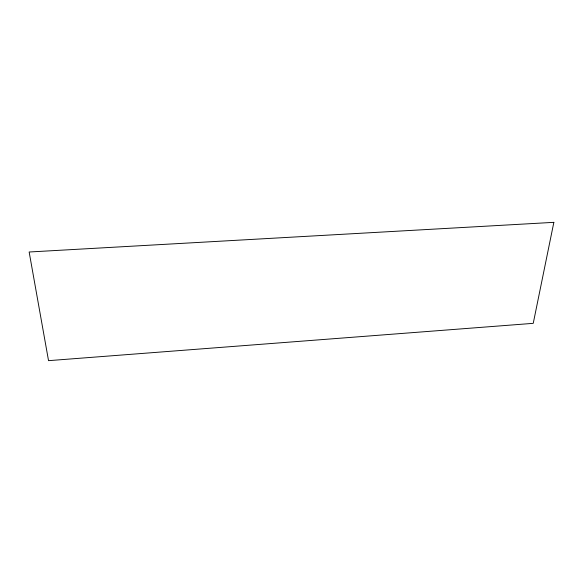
<?xml version="1.0" encoding="UTF-8"?>
<svg xmlns="http://www.w3.org/2000/svg" width="583" height="583" viewBox="0 0 583 583"><rect width="100%" height="100%" fill="white"/><g stroke="black" fill="none" stroke-linecap="round" stroke-linejoin="round"><path stroke-width="0.87" d="M553.85 222.342L533.241 323.339L48.535 360.658L29.15 252.002L553.85 222.342"/></g></svg>
